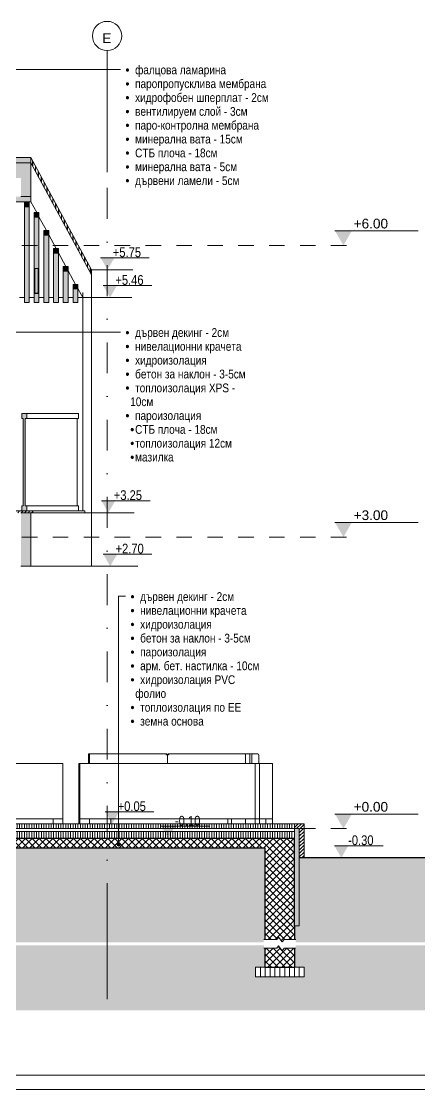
# Model space of a CAD drawing. Header units: centimetres. Extents: x 0 to 25250, y 0 to 2250.
# Drawn here: x 19373 to 19782, y 0 to 1099 of the extents above; entities that cross this region are included whole.
import ezdxf

# ---------------------------------------------------------------- set-up
doc = ezdxf.new("R2010")
doc.units = ezdxf.units.CM
doc.linetypes.add('23-View-2$0$Dash', pattern=[31.75, 15.875, -15.875])
doc.linetypes.add('23-View-2$0$Dash dot', pattern=[79.375, 31.75, -23.8125, 0, -23.8125])
for name, color, linetype, lineweight in [('A-ANNO-NOTE', 7, 'Continuous', 9), ('A-DETL', 7, 'Continuous', 9), ('A-DETL-GENF', 7, 'Continuous', 9), ('A-DETL-MBND', 7, 'Continuous', 9), ('A-FLOR-FNSH', 7, 'Continuous', 9), ('A-FLOR-HRAL', 7, 'Continuous', 9), ('A-FLOR-LEVL', 7, 'Continuous', 9), ('A-FLOR-MCUT', 7, 'Continuous', 9), ('A-FLOR-PATT', 7, 'Continuous', 9), ('A-GLAZ-CWMG', 7, 'Continuous', 9), ('A-ROOF', 7, 'Continuous', 9), ('A-ROOF-FNSH', 7, 'Continuous', 9), ('A-ROOF-PATT', 7, 'Continuous', 9), ('A-WALL', 7, 'Continuous', 9), ('A-WALL-PATT', 7, 'Continuous', 9), ('E-LITE-EQPM', 7, 'Continuous', 9), ('G-ANNO-DIMS', 7, 'Continuous', 9), ('G-ANNO-TEXT', 7, 'Continuous', 9), ('G-ANNO-TTLB', 7, 'Continuous', 9), ('I-FURN', 7, 'Continuous', 9), ('S-GRID', 7, 'Continuous', 9), ('S-GRID-IDEN', 7, 'Continuous', 9)]:
    doc.layers.add(name, color=color, linetype=linetype, lineweight=lineweight)
doc.styles.add('23-View-2$0$Arial', font='arial.ttf', dxfattribs={"height": 10})
doc.styles.add('23-View-2$0$Arial Narrow_1', font='ARIALN.TTF', dxfattribs={"height": 10})
doc.styles.add('23-View-2$0$Arial Narrow_2', font='ARIALN.TTF', dxfattribs={"height": 9})
pattern_1 = [(270, (19370.819, 273.505), (2.5, 2e-16), [])]
pattern_2 = [(45, (18835.914, 601.401), (-1.767767, 1.767767), [])]
pattern_3 = [(45, (18835.914, 601.401), (-3.535534, 3.535534), []), (135, (18835.914, 601.401), (-3.535534, -3.535534), [])]
pattern_4 = [(0, (18835.914, 601.401), (19.05, 19.05), [19.05, -19.05]), (0, (18835.914, 608.545), (19.05, 19.05), [19.05, -19.05]), (0, (18835.914, 615.689), (19.05, 19.05), [19.05, -19.05]), (90, (18838.296, 618.07), (-19.05, 19.05), [19.05, -19.05]), (90, (18845.439, 618.07), (-19.05, 19.05), [19.05, -19.05]), (90, (18852.583, 618.07), (-19.05, 19.05), [19.05, -19.05])]

# ---------------------------------------------------------------- blocks, each defined once
blk = doc.blocks.new('TEC_ОФИЦИАЛНА РАМКА - TEC_ОФИЦИАЛНА РАМКА-2548458-СГРАДА ТИП III - ВЕРТИКАЛНИ РАЗРЕЗИ Б-Б_ В-В')
at = {"layer": 'G-ANNO-TTLB'}
for p, q in [((41.321, -4.146), (-11.129, -4.146)), ((-13.379, -4.446), (41.621, -4.446))]:
    blk.add_line(p, q, dxfattribs=at)
blk = doc.blocks.new('Sofa-08 - 1400 x 800-1678489-В-В')
at = {"layer": 'I-FURN', "color": 253, "true_color": 0xaaaaaa}
for p, q in [((16.5, 77), (-62, 77)), ((-62, 75.5), (-62, 77)), ((98, 77), (19.5, 77)), ((98, 77), (98, 75.5)), ((-72, 67), (-72, 10)), ((-72, 67), (108, 67)), ((-62, 67), (-62, 75.5)), ((18, 75.5), (18, 67)), ((18, 67), (18, 75.5)), ((18, 75.5), (18, 67)), ((98, 75.5), (98, 67)), ((108, 10), (108, 67)), ((-72, 10), (-62, 10)), ((-72, 5), (-72, 10)), ((108, 10), (-72, 10)), ((-62, 5), (-72, 5)), ((-62, 10), (-62, 5)), ((98, 10), (108, 10)), ((98, 10), (98, 5)), ((108, 5), (98, 5)), ((108, 5), (108, 10))]:
    blk.add_line(p, q, dxfattribs=at)
for points, knots in [([(17.6, 76.6), (17.5, 76.6), (17.4, 76.7), (17.2, 76.8), (17, 76.9), (16.8, 77), (16.6, 77), (16.5, 77)], [0, 0, 0, 0, 0.25, 0.375, 0.5, 0.75, 1, 1, 1, 1]), ([(19.5, 77), (19.4, 77), (19.2, 77), (19, 76.9), (18.8, 76.8), (18.6, 76.7), (18.5, 76.6), (18.4, 76.6)], [0, 0, 0, 0, 0.25, 0.5, 0.625, 0.75, 1, 1, 1, 1]), ([(16.5, 75.5), (16.6, 75.6), (16.8, 75.8), (17, 76), (17.2, 76.2), (17.4, 76.4), (17.5, 76.5), (17.6, 76.6)], [0, 0, 0, 0, 0.25, 0.5, 0.625, 0.75, 1, 1, 1, 1]), ([(17.5, 76.6), (17.6, 76.5), (17.7, 76.4), (17.8, 76.3), (17.8, 76.3)], [0, 0, 0, 0, 0.25, 0.3102846, 0.3102846, 0.3102846, 0.3102846]), ([(17.8, 76.2), (17.9, 76.2), (17.9, 76.1), (17.9, 76), (17.9, 76)], [0.404349, 0.404349, 0.404349, 0.404349, 0.5, 0.6172742, 0.6172742, 0.6172742, 0.6172742]), ([(18.1, 76), (18.1, 76), (18.1, 76.1), (18.2, 76.2), (18.2, 76.2)], [0.3827258, 0.3827258, 0.3827258, 0.3827258, 0.5, 0.595651, 0.595651, 0.595651, 0.595651]), ([(18.2, 76.3), (18.2, 76.3), (18.3, 76.4), (18.4, 76.5), (18.5, 76.6)], [0.6897154, 0.6897154, 0.6897154, 0.6897154, 0.75, 1, 1, 1, 1]), ([(18.4, 76.6), (18.5, 76.5), (18.6, 76.4), (18.8, 76.2), (19, 76), (19.2, 75.8), (19.4, 75.6), (19.5, 75.5)], [0, 0, 0, 0, 0.25, 0.375, 0.5, 0.75, 1, 1, 1, 1])]:
    blk.add_open_spline(points, degree=3, knots=knots, dxfattribs=at)
for points in [[(17.6, 76.6), (17.7, 76.5), (17.8, 76.3), (18, 75.9), (18, 75.6), (18, 75.5)], [(18, 75.5), (18, 75.6), (18, 75.9), (18.2, 76.3), (18.4, 76.5), (18.4, 76.6)], [(18, 75.5), (18, 75.6), (18, 75.7), (18, 75.8)], [(18, 75.8), (18, 75.7), (18, 75.6), (18, 75.5)]]:
    blk.add_open_spline(points, degree=3, dxfattribs=at)
blk = doc.blocks.new('Tisch-12 Garten - 1200 x 700-1680447-В-В')
at = {"layer": 'I-FURN', "color": 253, "true_color": 0xaaaaaa}
for p, q in [((-40.1, 5), (-40.1, 10)), ((79.9, 10), (79.9, 5))]:
    blk.add_line(p, q, dxfattribs=at)
blk = doc.blocks.new('Sofa-10 - 900 x 700-1663874-В-В')
at = {"layer": 'I-FURN', "color": 253, "true_color": 0xaaaaaa}
for p, q in [((-62, 77), (-63.1, 77)), ((-63.1, 75.6), (-63.1, 77)), ((-72, 67), (-73.1, 67)), ((-73.1, 67), (-73.1, 10)), ((-63.1, 67), (-63.1, 75.6)), ((-73.1, 10), (-72, 10)), ((-73.1, 5), (-73.1, 10)), ((-73.1, 10), (-72, 10))]:
    blk.add_line(p, q, dxfattribs=at)
blk = doc.blocks.new('Sofa-10 - 900 x 700-V20-В-В')
at = {"layer": 'I-FURN', "color": 253, "true_color": 0xaaaaaa}
for p, q in [((102.6, 77), (98, 77)), ((102.6, 77), (102.6, 75.6)), ((102.6, 75.6), (102.6, 67)), ((112.6, 67), (108, 67)), ((112.6, 10), (112.6, 67)), ((108, 10), (112.6, 10)), ((108, 10), (112.6, 10)), ((112.6, 5), (112.6, 10))]:
    blk.add_line(p, q, dxfattribs=at)
blk = doc.blocks.new('Sofa-08 - 1400 x 800-V21-В-В')
at = {"layer": 'I-FURN', "color": 253, "true_color": 0xaaaaaa}
for p, q in [((-161, 77), (-168.1, 77)), ((-179.6, 10), (-179.6, 67)), ((-179.6, 67), (-89.6, 67)), ((-169.6, 75.5), (-169.6, 67)), ((-159.2, 67), (-159.5, 75.6)), ((-89.6, 67), (-89.6, 10)), ((-179.6, 10), (-169.6, 10)), ((-179.6, 5), (-179.6, 10)), ((-89.6, 10), (-179.6, 10)), ((-169.6, 5), (-169.6, 10)), ((-99.6, 10), (-89.6, 10)), ((-99.6, 5), (-99.6, 10)), ((-89.6, 5), (-89.6, 10))]:
    blk.add_line(p, q, dxfattribs=at)
for centre, start, end in [((-168.1, 75.5), 90, 180), ((-161, 75.5), 2.3215, 90)]:
    blk.add_arc(centre, 1.5, start, end, dxfattribs=at)
for points, knots in [([(-168.8, 76.8), (-168.7, 76.9), (-168.6, 76.9), (-168.6, 76.9), (-168.5, 76.9)], [0.375, 0.375, 0.375, 0.375, 0.5, 0.6011906, 0.6011906, 0.6011906, 0.6011906]), ([(-168.5, 76.9), (-168.6, 76.9), (-168.6, 76.9), (-168.7, 76.9), (-168.8, 76.8)], [0.3988094, 0.3988094, 0.3988094, 0.3988094, 0.5, 0.625, 0.625, 0.625, 0.625]), ([(-168.4, 77), (-168.4, 77), (-168.3, 77), (-168.2, 77), (-168.1, 77)], [0.6897634, 0.6897634, 0.6897634, 0.6897634, 0.75, 1, 1, 1, 1]), ([(-168.1, 77), (-168.2, 77), (-168.3, 77), (-168.4, 77), (-168.4, 77)], [0, 0, 0, 0, 0.25, 0.3102366, 0.3102366, 0.3102366, 0.3102366]), ([(-161, 77), (-160.9, 77), (-160.8, 77), (-160.7, 77), (-160.7, 77)], [0, 0, 0, 0, 0.25, 0.3097192, 0.3097192, 0.3097192, 0.3097192]), ([(-160.7, 77), (-160.7, 77), (-160.8, 77), (-160.9, 77), (-161, 77)], [0.6902808, 0.6902808, 0.6902808, 0.6902808, 0.75, 1, 1, 1, 1]), ([(-160.6, 76.9), (-160.6, 76.9), (-160.5, 76.9), (-160.4, 76.9), (-160.4, 76.8)], [0.3983348, 0.3983348, 0.3983348, 0.3983348, 0.5, 0.6255437, 0.6255437, 0.6255437, 0.6255437]), ([(-160.4, 76.8), (-160.4, 76.9), (-160.5, 76.9), (-160.6, 76.9), (-160.6, 76.9)], [0.3744563, 0.3744563, 0.3744563, 0.3744563, 0.5, 0.6016652, 0.6016652, 0.6016652, 0.6016652]), ([(-169.6, 75.5), (-169.6, 75.6), (-169.6, 75.7), (-169.6, 75.8), (-169.5, 75.8)], [0, 0, 0, 0, 0.25, 0.3102366, 0.3102366, 0.3102366, 0.3102366]), ([(-169.5, 75.8), (-169.6, 75.8), (-169.6, 75.7), (-169.6, 75.6), (-169.6, 75.5)], [0.6897634, 0.6897634, 0.6897634, 0.6897634, 0.75, 1, 1, 1, 1]), ([(-169.5, 75.9), (-169.5, 76), (-169.5, 76.1), (-169.4, 76.1), (-169.4, 76.2)], [0.3988094, 0.3988094, 0.3988094, 0.3988094, 0.5, 0.625, 0.625, 0.625, 0.625]), ([(-169.4, 76.2), (-169.4, 76.1), (-169.5, 76.1), (-169.5, 76), (-169.5, 75.9)], [0.375, 0.375, 0.375, 0.375, 0.5, 0.6011906, 0.6011906, 0.6011906, 0.6011906]), ([(-159.7, 76.2), (-159.7, 76.2), (-159.7, 76.1), (-159.6, 76), (-159.6, 76)], [0.3744563, 0.3744563, 0.3744563, 0.3744563, 0.5, 0.6016652, 0.6016652, 0.6016652, 0.6016652]), ([(-159.6, 76), (-159.6, 76), (-159.7, 76.1), (-159.7, 76.2), (-159.7, 76.2)], [0.3983348, 0.3983348, 0.3983348, 0.3983348, 0.5, 0.6255437, 0.6255437, 0.6255437, 0.6255437]), ([(-159.6, 75.9), (-159.6, 75.9), (-159.5, 75.8), (-159.5, 75.7), (-159.5, 75.6)], [0.6902808, 0.6902808, 0.6902808, 0.6902808, 0.75, 1, 1, 1, 1]), ([(-159.5, 75.6), (-159.5, 75.7), (-159.5, 75.8), (-159.6, 75.9), (-159.6, 75.9)], [0, 0, 0, 0, 0.25, 0.3097192, 0.3097192, 0.3097192, 0.3097192])]:
    blk.add_open_spline(points, degree=3, knots=knots, dxfattribs=at)
for points in [[(-169.3, 76.3), (-169.3, 76.4), (-169.2, 76.5), (-169.1, 76.6)], [(-169.1, 76.6), (-169.2, 76.5), (-169.3, 76.4), (-169.3, 76.3)], [(-169.1, 76.6), (-169.1, 76.6), (-169, 76.7), (-168.9, 76.8)], [(-168.9, 76.8), (-169, 76.7), (-169.1, 76.6), (-169.1, 76.6)], [(-160.2, 76.8), (-160.1, 76.7), (-160.1, 76.7), (-160, 76.6)], [(-160, 76.6), (-160.1, 76.7), (-160.1, 76.7), (-160.2, 76.8)], [(-160, 76.6), (-159.9, 76.5), (-159.8, 76.4), (-159.8, 76.4)], [(-159.8, 76.4), (-159.8, 76.4), (-159.9, 76.5), (-160, 76.6)]]:
    blk.add_open_spline(points, degree=3, dxfattribs=at)
blk = doc.blocks.new('Sofa-10 - 900 x 700-V22-В-В')
at = {"layer": 'I-FURN', "color": 253, "true_color": 0xaaaaaa}
for p, q in [((105.8, 77), (102.6, 77)), ((110.8, 77), (105.8, 77)), ((104.8, 75.6), (104.5, 67)), ((111.9, 67), (111.9, 75.5)), ((112.6, 67), (126, 67)), ((126, 67), (126, 10)), ((83.6, 5), (83.6, 10)), ((126, 10), (112.6, 10)), ((119, 10), (126, 10)), ((119, 5), (119, 10)), ((126, 5), (126, 10))]:
    blk.add_line(p, q, dxfattribs=at)
for centre, start_param, end_param in [((105.8, 75.5), 0, 1.530278), ((110.8, 75.5), 4.712389, 6.283185)]:
    blk.add_ellipse(centre, major_axis=(0, 1.5), ratio=0.707107, start_param=start_param, end_param=end_param, dxfattribs=at)
blk = doc.blocks.new('Rectangular Mullion - TEC_LAMEL-1912997-В-В')
at = {"layer": 'A-GLAZ-CWMG', "true_color": 0xefece8}
for points in [[(-74.1, 555.2), (-74.1, 559.9), (-79.1, 559.9), (-79.1, 555.2), (-76.1, 555.2)], [(-79.1, 541.4), (-74.1, 541.4), (-74.1, 555.2), (-79.1, 555.2), (-79.1, 547.7)]]:
    blk.add_hatch(color=7, dxfattribs=at).paths.add_polyline_path(points)
at = {"layer": 'A-GLAZ-CWMG', "color": 253, "true_color": 0xaaaaaa}
for p, q in [((-74.1, 559.9), (-79.1, 559.9)), ((-79.1, 559.9), (-79.1, 555.2)), ((-79.1, 555.2), (-74.1, 555.2)), ((-79.1, 555.2), (-79.1, 541.4)), ((-74.1, 555.2), (-74.1, 559.9)), ((-74.1, 541.4), (-74.1, 555.2)), ((-74.1, 541.4), (-79.1, 541.4))]:
    blk.add_line(p, q, dxfattribs=at)
blk = doc.blocks.new('Rectangular Mullion - TEC_LAMEL-1912998-В-В')
at = {"layer": 'A-GLAZ-CWMG', "true_color": 0xefece8}
for points in [[(-86.7, 573.6), (-84.1, 573.6), (-84.1, 578.4), (-89.1, 578.4), (-89.1, 573.6)], [(-84.1, 541.4), (-84.1, 573.6), (-89.1, 573.6), (-89.1, 541.4)]]:
    blk.add_hatch(color=7, dxfattribs=at).paths.add_polyline_path(points)
at = {"layer": 'A-GLAZ-CWMG', "color": 253, "true_color": 0xaaaaaa}
for p, q in [((-84.1, 578.4), (-89.1, 578.4)), ((-89.1, 578.4), (-89.1, 573.6)), ((-89.1, 573.6), (-84.1, 573.6)), ((-89.1, 573.6), (-89.1, 541.4)), ((-84.1, 573.6), (-84.1, 578.4)), ((-84.1, 541.4), (-84.1, 573.6)), ((-84.1, 541.4), (-89.1, 541.4))]:
    blk.add_line(p, q, dxfattribs=at)
blk = doc.blocks.new('Rectangular Mullion - TEC_LAMEL-1912999-В-В')
at = {"layer": 'A-GLAZ-CWMG', "true_color": 0xefece8}
for points in [[(-96.7, 592.1), (-94.1, 592.1), (-94.1, 596.8), (-99.1, 596.8), (-99.1, 592.1)], [(-99.1, 541.4), (-94.1, 541.4), (-94.1, 592.1), (-99.1, 592.1), (-99.1, 547.7)]]:
    blk.add_hatch(color=7, dxfattribs=at).paths.add_polyline_path(points)
at = {"layer": 'A-GLAZ-CWMG', "color": 253, "true_color": 0xaaaaaa}
for p, q in [((-94.1, 596.8), (-99.1, 596.8)), ((-99.1, 596.8), (-99.1, 592.1)), ((-94.1, 592.1), (-94.1, 596.8)), ((-99.1, 592.1), (-94.1, 592.1)), ((-99.1, 592.1), (-99.1, 541.4)), ((-94.1, 541.4), (-94.1, 592.1)), ((-94.1, 541.4), (-99.1, 541.4))]:
    blk.add_line(p, q, dxfattribs=at)
blk = doc.blocks.new('Rectangular Mullion - TEC_LAMEL-1913000-В-В')
at = {"layer": 'A-GLAZ-CWMG', "true_color": 0xefece8}
for points in [[(-106.7, 610.5), (-104.1, 610.5), (-104.1, 615.2), (-109.1, 615.2), (-109.1, 610.5)], [(-104.1, 541.4), (-104.1, 610.5), (-109.1, 610.5), (-109.1, 541.4)]]:
    blk.add_hatch(color=7, dxfattribs=at).paths.add_polyline_path(points)
at = {"layer": 'A-GLAZ-CWMG', "color": 253, "true_color": 0xaaaaaa}
for p, q in [((-104.1, 615.2), (-109.1, 615.2)), ((-109.1, 615.2), (-109.1, 610.5)), ((-109.1, 610.5), (-104.1, 610.5)), ((-109.1, 610.5), (-109.1, 541.4)), ((-104.1, 610.5), (-104.1, 615.2)), ((-104.1, 541.4), (-104.1, 610.5)), ((-104.1, 541.4), (-109.1, 541.4))]:
    blk.add_line(p, q, dxfattribs=at)
blk = doc.blocks.new('Rectangular Mullion - TEC_LAMEL-1913001-В-В')
at = {"layer": 'A-GLAZ-CWMG', "true_color": 0xefece8}
for points in [[(-116.7, 628.9), (-114.1, 628.9), (-114.1, 633.7), (-119.1, 633.7), (-119.1, 628.9)], [(-114.1, 541.4), (-114.1, 628.9), (-119.1, 628.9), (-119.1, 541.4)]]:
    blk.add_hatch(color=7, dxfattribs=at).paths.add_polyline_path(points)
at = {"layer": 'A-GLAZ-CWMG', "color": 253, "true_color": 0xaaaaaa}
for p, q in [((-114.1, 633.7), (-119.1, 633.7)), ((-119.1, 633.7), (-119.1, 628.9)), ((-119.1, 628.9), (-114.1, 628.9)), ((-119.1, 628.9), (-119.1, 541.4)), ((-114.1, 628.9), (-114.1, 633.7)), ((-114.1, 541.4), (-114.1, 628.9)), ((-114.1, 541.4), (-119.1, 541.4))]:
    blk.add_line(p, q, dxfattribs=at)
blk = doc.blocks.new('Rectangular Mullion - TEC_LAMEL-1913002-В-В')
at = {"layer": 'A-GLAZ-CWMG', "true_color": 0xe9e5e0}
blk.add_hatch(color=254, dxfattribs=at).paths.add_polyline_path([(-124.1, 639.7), (-124.1, 645), (-129.1, 645), (-129.1, 639.7), (-127.4, 639.7)])
at = {"layer": 'A-GLAZ-CWMG', "true_color": 0xefece8}
blk.add_hatch(color=7, dxfattribs=at).paths.add_polyline_path([(-127.4, 541.4), (-124.1, 541.4), (-124.1, 639.7), (-129.1, 639.7), (-129.1, 541.4)])
at = {"layer": 'A-GLAZ-CWMG', "color": 253, "lineweight": 15, "true_color": 0xaaaaaa}
for p, q in [((-124.1, 645), (-129.1, 645)), ((-129.1, 645), (-129.1, 639.7)), ((-129.1, 639.7), (-124.1, 639.7)), ((-124.1, 639.7), (-124.1, 645))]:
    blk.add_line(p, q, dxfattribs=at)
at = {"layer": 'A-GLAZ-CWMG', "color": 253, "true_color": 0xaaaaaa}
for p, q in [((-129.1, 639.7), (-129.1, 541.4)), ((-124.1, 541.4), (-124.1, 639.7)), ((-124.1, 541.4), (-129.1, 541.4))]:
    blk.add_line(p, q, dxfattribs=at)
blk = doc.blocks.new('Railing - Railing-2498288-В-В')
at = {"layer": 'A-FLOR-HRAL', "true_color": 0xc0c0c0}
blk.add_hatch(color=9, dxfattribs=at).paths.add_polyline_path([(-131.7, 327), (-126.6, 327), (-126.6, 332), (-128.2, 332), (-128.2, 422), (-126.6, 422), (-126.6, 427), (-131.7, 427), (-131.7, 422), (-130.2, 422), (-130.2, 332), (-131.7, 332)])
at = {"layer": 'A-FLOR-HRAL'}
for p, q in [((-131.7, 427), (-131.7, 422)), ((-126.6, 427), (-131.7, 427)), ((-131.7, 422), (-130.2, 422)), ((-130.2, 422), (-130.2, 332)), ((-128.2, 332), (-128.2, 422)), ((-128.2, 422), (-126.6, 422)), ((-126.6, 422), (-126.6, 427)), ((-126.6, 427), (-73.3, 427)), ((-126.6, 422), (-73.3, 422)), ((-74.8, 422), (-74.8, 332)), ((-73.3, 427), (-73.3, 422)), ((-130.2, 332), (-131.7, 332)), ((-131.7, 332), (-131.7, 327)), ((-126.6, 332), (-128.2, 332)), ((-126.6, 327), (-126.6, 332)), ((-126.6, 332), (-73.3, 332)), ((-73.3, 332), (-73.3, 327)), ((-131.7, 327), (-126.6, 327))]:
    blk.add_line(p, q, dxfattribs=at)
blk = doc.blocks.new('TEC-BREAKLINE - M_Break Line-2506264-В-В')
at = {"layer": 'A-DETL-GENF'}
for p, q in [((130.2, -114), (116.9, -114)), ((132.1, -111.5), (130.2, -114)), ((135.9, -116.5), (132.1, -111.5)), ((137.8, -114), (135.9, -116.5)), ((149.8, -114), (137.8, -114))]:
    blk.add_line(p, q, dxfattribs=at)
blk = doc.blocks.new('TEC-BREAKLINE - M_Break Line-2506305-В-В')
at = {"layer": 'A-DETL-GENF'}
for p, q in [((130.2, -123.1), (132.1, -120.6)), ((132.1, -120.6), (135.9, -125.6)), ((117, -123.1), (130.2, -123.1)), ((135.9, -125.6), (137.8, -123.1)), ((137.8, -123.1), (149.7, -123.1))]:
    blk.add_line(p, q, dxfattribs=at)
blk = doc.blocks.new('Level - w_ name-271244-В-В')
at = {"layer": 'A-FLOR-LEVL'}
blk.add_hatch(color=256, dxfattribs=at).paths.add_polyline_path([(190.1, 15), (207.4, 15), (198.8, 0)])
blk.add_line((190.1, 15), (275.7, 15), dxfattribs=at)
blk = doc.blocks.new('Grid - TEC_GRID_CIRCLE-145857-В-В')
at = {"layer": 'S-GRID-IDEN'}
blk.add_circle((-234.1, 815.5), 15, dxfattribs=at)
blk = doc.blocks.new('Spot Elevations - ELEVATION_PROJECT-150941-В-В')
at = {"layer": 'A-ANNO-NOTE'}
blk.add_hatch(color=256, dxfattribs=at).paths.add_polyline_path([(-1114.2, 748.2), (-1099.9, 748.2), (-1107.1, 735.8)])
blk.add_line((-1114.2, 748.2), (-1064.2, 748.2), dxfattribs=at)
blk = doc.blocks.new('LIGHT PROFILE1 - SM530C L1130 1 xLED15S_830 OC 4-1750149-В-В')
at = {"layer": 'E-LITE-EQPM', "lineweight": 5}
for p, q in [((-144.7, 624.4), (-148.5, 624.4)), ((-148.5, 624.4), (-148.5, 598.9)), ((-148.2, 599), (-148.2, 624.3)), ((-148.2, 624.3), (-145, 624.3)), ((-145, 624.3), (-145, 599)), ((-144.7, 598.9), (-144.7, 624.4)), ((-148.5, 598.9), (-144.7, 598.9)), ((-145, 599), (-148.2, 599))]:
    blk.add_line(p, q, dxfattribs=at)

msp = doc.modelspace()

# ---------------------------------------------------------------- block references
at = {"layer": 'G-ANNO-TTLB', "xscale": 50, "yscale": 50, "zscale": 50}
msp.add_blockref('TEC_ОФИЦИАЛНА РАМКА - TEC_ОФИЦИАЛНА РАМКА-2548458-СГРАДА ТИП III - ВЕРТИКАЛНИ РАЗРЕЗИ Б-Б_ В-В', (18619, 222.3), dxfattribs=at)

# ---------------------------------------------------------------- next in the draw order: hatches: boundary and pattern name
at = {"layer": 'A-DETL-GENF'}
h = msp.add_hatch(dxfattribs=at)
h.set_pattern_fill('FP2_39', color=256, style=0, pattern_type=2)
h.set_pattern_definition(pattern_4)
h.paths.add_polyline_path([(18144.4, 151.6), (18296.8, 151.6), (18296.8, 154.5), (18298.3, 154.5), (18298.3, 168.5), (18283.3, 168.5), (18283.3, 258.4), (18144.4, 258.4), (18144.4, 208.3)])
h.paths.add_polyline_path([(19788.5, 151.6), (19788.5, 238.5), (19658.3, 238.5), (19658.3, 168.5), (19653.3, 168.5), (19653.3, 154.5), (19654.7, 154.5), (19654.7, 151.6), (19659.4, 151.6)])
h.paths.add_polyline_path([(19227, 151.6), (19231.8, 151.6), (19231.8, 154.5), (19233.3, 154.5), (19233.3, 258.5), (18348.3, 258.5), (18348.3, 154.5), (18349.7, 154.5), (18349.7, 151.6), (19172, 151.6)])
h.paths.add_polyline_path([(19284.7, 151.6), (19621.8, 151.6), (19621.8, 154.5), (19623.3, 154.5), (19623.3, 248.5), (19283.3, 248.5), (19283.3, 154.5), (19284.7, 154.5)])
h = msp.add_hatch(dxfattribs=at)
h.set_pattern_fill('FP2_39', color=256, style=0, pattern_type=2)
h.set_pattern_definition(pattern_4)
h.paths.add_polyline_path([(18144.4, 81.7), (19788.5, 81.7), (19788.5, 148.3), (19654.7, 148.3), (19654.7, 145.4), (19653.3, 145.4), (19653.3, 125.9), (19663.3, 125.9), (19663.3, 115.9), (19613.3, 115.9), (19613.3, 125.9), (19623.3, 125.9), (19623.3, 145.4), (19621.9, 145.4), (19621.9, 148.3), (19284.7, 148.3), (19284.7, 145.4), (19283.3, 145.4), (19283.3, 125.9), (19293.3, 125.9), (19293.3, 115.9), (19223.3, 115.9), (19223.3, 125.9), (19233.3, 125.9), (19233.3, 145.4), (19232, 145.4), (19232, 148.3), (18349.7, 148.3), (18349.7, 145.4), (18348.3, 145.4), (18348.3, 125.9), (18358.3, 125.9), (18358.3, 115.9), (18288.3, 115.9), (18288.3, 125.9), (18298.3, 125.9), (18298.3, 145.4), (18297, 145.4), (18297, 148.3), (18144.4, 148.3), (18144.4, 86.6)])
at = {"layer": 'A-FLOR-PATT', "true_color": 0xc0c0c0}
h = msp.add_hatch(dxfattribs=at)
h.set_pattern_fill('FP2_20', color=9, angle=-90, style=0, pattern_type=2)
h.set_pattern_definition(pattern_1)
h.paths.add_polyline_path([(19377.5, 258.5), (19653.3, 258.5), (19653.3, 265.5), (19288.3, 265.5), (19288.3, 258.5), (19303.3, 258.5)])
at = {"layer": 'A-FLOR-PATT', "true_color": 0x787878}
h = msp.add_hatch(dxfattribs=at)
h.set_pattern_fill('FP2_20', color=8, angle=-90, style=0, pattern_type=2)
h.set_pattern_definition(pattern_1)
h.paths.add_polyline_path([(19653.3, 268.5), (19653.3, 273.5), (19303.3, 273.5), (19303.3, 268.5), (19634.3, 268.5)])
h = msp.add_hatch(dxfattribs=at)
h.set_pattern_fill('FP2_36', color=8, style=0, pattern_type=2)
h.set_pattern_definition(pattern_2)
h.paths.add_polyline_path([(19653.3, 268.5), (19663.3, 268.5), (19663.3, 273.5), (19653.3, 273.5)])
at = {"layer": 'A-FLOR-PATT'}
h = msp.add_hatch(dxfattribs=at)
h.set_pattern_fill('FP2_34', color=256, style=0, pattern_type=2)
h.set_pattern_definition(pattern_3)
h.paths.add_polyline_path([(19283.3, 248.5), (19638.9, 248.5), (19638.9, 258.5), (19283.3, 258.5)])
at = {"layer": 'A-FLOR-PATT', "true_color": 0x787878}
h = msp.add_hatch(dxfattribs=at)
h.set_pattern_fill('FP2_40', color=8, angle=-90, style=0, pattern_type=2)
h.set_pattern_definition([(270, (18958.319, 88.505), (5, -2e-14), [])])
h.paths.add_polyline_path([(19223.3, 115.9), (19293.3, 115.9), (19293.3, 125.9), (19223.3, 125.9)])
h.paths.add_polyline_path([(19638.2, 115.9), (19663.3, 115.9), (19663.3, 125.9), (19613.3, 125.9), (19613.3, 115.9), (19623.3, 115.9)])
h.paths.add_polyline_path([(18358.3, 115.9), (18358.3, 125.9), (18288.3, 125.9), (18288.3, 115.9), (18349.9, 115.9)])
at = {"layer": 'A-ROOF-PATT', "true_color": 0xc0c0c0}
msp.add_hatch(color=9, dxfattribs=at).paths.add_polyline_path([(19382.3, 953.6), (19382.3, 958.8), (18861.3, 958.8), (18861.3, 953.6), (19377.5, 953.6)])
at = {"layer": 'A-ROOF-PATT', "true_color": 0x8b8b8b}
h = msp.add_hatch(dxfattribs=at)
h.set_pattern_fill('FP2_35', color=252, style=0, pattern_type=2)
h.set_pattern_definition([(0, (19609.542, 868.505), (2.965, 30.709), [0.1505, -2.814]), (90, (19606.578, 868.505), (-2.965, 30.709), [30.709, 0]), (90, (19606.806, 868.505), (-2.965, 30.709), [30.709, 0])])
h.paths.add_polyline_path([(19444.9, 838.1), (19444.9, 843.4), (19382.3, 958.8), (19382.3, 953.6), (19441.1, 845.1)])
at = {"layer": 'A-ROOF-PATT', "true_color": 0xffff80}
for points in [[(19377.5, 937.7), (19382.3, 937.7), (19382.3, 953.6), (18861.3, 953.6), (18861.3, 938), (18876.3, 938), (18876.3, 937.7), (19372.2, 937.7)], [(19382.3, 918.8), (19382.3, 937.7), (19372.2, 937.7), (19372.2, 918.8), (19377.5, 918.8)], [(19326.1, 913.5), (19382.3, 913.5), (19382.3, 918.8), (19298.3, 918.8), (19298.3, 913.5)]]:
    msp.add_hatch(color=51, dxfattribs=at).paths.add_polyline_path(points)
at = {"layer": 'A-WALL-PATT', "true_color": 0x787878}
h = msp.add_hatch(dxfattribs=at)
h.set_pattern_fill('FP2_36', color=8, style=0, pattern_type=2)
h.set_pattern_definition(pattern_2)
h.paths.add_polyline_path([(19377.5, 593.5), (19384.4, 593.5), (19384.4, 595.5), (19347.8, 595.5), (19347.8, 593.5), (19372.3, 593.5)])
at = {"layer": 'A-WALL-PATT', "lineweight": 5, "true_color": 0xffff80}
msp.add_hatch(color=51, dxfattribs=at).paths.add_polyline_path([(19372.2, 538.5), (19382.3, 538.5), (19382.3, 593.5), (19372.3, 593.5), (19372.3, 588.5), (19372.2, 588.5), (19372.2, 550.5)])
at = {"layer": 'A-WALL-PATT', "true_color": 0xffff80}
msp.add_hatch(color=51, dxfattribs=at).paths.add_polyline_path([(19653.3, 168.5), (19658.3, 168.5), (19658.3, 268.5), (19653.3, 268.5), (19653.3, 238.5)])
at = {"layer": 'A-WALL-PATT', "true_color": 0x787878}
h = msp.add_hatch(dxfattribs=at)
h.set_pattern_fill('FP2_36', color=8, style=0, pattern_type=2)
h.set_pattern_definition(pattern_2)
h.paths.add_polyline_path([(19663.3, 238.5), (19663.3, 268.5), (19658.3, 268.5), (19658.3, 238.5)])
at = {"layer": 'A-WALL-PATT'}
h = msp.add_hatch(dxfattribs=at)
h.set_pattern_fill('FP2_34', color=256, style=0, pattern_type=2)
h.set_pattern_definition(pattern_3)
h.paths.add_polyline_path([(19640.8, 152), (19642.7, 154.5), (19653.3, 154.5), (19653.3, 258.5), (19638.9, 258.5), (19638.9, 248.5), (19623.3, 248.5), (19623.3, 154.5), (19635.1, 154.5), (19637, 157.1), (19638.9, 154.5)])
h = msp.add_hatch(dxfattribs=at)
h.set_pattern_fill('FP2_34', color=256, style=0, pattern_type=2)
h.set_pattern_definition(pattern_3)
h.paths.add_polyline_path([(19653.3, 125.9), (19653.3, 145.4), (19642.7, 145.4), (19640.8, 142.9), (19637, 148), (19635.1, 145.4), (19623.3, 145.4), (19623.3, 125.9), (19637, 125.9)])
at = {"layer": 'G-ANNO-TEXT'}
h = msp.add_hatch(color=256, dxfattribs=at)
edge = h.paths.add_edge_path()
edge.add_arc((19472.7, 252.4), 1.87, 0, 360)

# ---------------------------------------------------------------- next in the draw order: linework, layer by layer
at = {"layer": 'A-DETL', "color": 7, "lineweight": 30}
for p, q in [((19653.3, 258.5), (19638.9, 258.5)), ((19653.3, 168.5), (19653.3, 258.5)), ((19623.3, 248.5), (19283.3, 248.5)), ((19623.3, 154.5), (19623.3, 248.5)), ((19788.4, 238.5), (19658.3, 238.5)), ((19653.3, 168.5), (19653.3, 154.5)), ((19623.3, 125.9), (19623.3, 145.4)), ((19653.3, 145.4), (19653.3, 125.9)), ((19623.3, 125.9), (19653.3, 125.9))]:
    msp.add_line(p, q, dxfattribs=at)
at = {"layer": 'A-DETL-MBND'}
for p, q in [((19372.3, 593.5), (19384.4, 593.5)), ((19658.3, 238.5), (19658.3, 168.5)), ((19658.3, 168.5), (19653.3, 168.5)), ((19613.3, 115.9), (19613.3, 125.9)), ((19613.3, 125.9), (19623.3, 125.9)), ((19653.3, 125.9), (19663.3, 125.9)), ((19663.3, 125.9), (19663.3, 115.9)), ((19663.3, 115.9), (19613.3, 115.9))]:
    msp.add_line(p, q, dxfattribs=at)
at = {"layer": 'A-FLOR-FNSH'}
for p, q in [((19432.9, 273.5), (19303.3, 273.5)), ((19602.9, 273.5), (19442.9, 273.5)), ((19663.3, 273.5), (19612.9, 273.5)), ((19653.3, 258.5), (19653.3, 273.5)), ((19663.3, 268.5), (19663.3, 273.5))]:
    msp.add_line(p, q, dxfattribs=at)
at = {"layer": 'A-FLOR-FNSH', "lineweight": 30}
msp.add_line((19638.9, 258.5), (19283.3, 258.5), dxfattribs=at)
at = {"layer": 'A-FLOR-LEVL', "linetype": '23-View-2$0$Dash'}
for p, q in [((18135.1, 868.5), (19712.3, 868.5)), ((18135.1, 568.5), (19712.3, 568.5)), ((18135.1, 268.5), (19712.3, 268.5))]:
    msp.add_line(p, q, dxfattribs=at)
at = {"layer": 'A-FLOR-MCUT'}
for p, q in [((19653.3, 268.5), (19303.3, 268.5)), ((19653.3, 265.5), (19303.3, 265.5))]:
    msp.add_line(p, q, dxfattribs=at)
at = {"layer": 'A-ROOF'}
for p, q in [((19382.3, 958.8), (19444.9, 843.4)), ((19382.3, 953.6), (18861.3, 953.6)), ((19382.3, 953.6), (19444.9, 838.1)), ((19382.3, 913.5), (19382.3, 953.6)), ((19298.3, 913.5), (19382.3, 913.5)), ((19372.2, 918.8), (19382.3, 918.8)), ((19382.3, 913.5), (19388.5, 902.2)), ((19390.8, 897.8), (19398.5, 883.7)), ((19400.8, 879.4), (19408.5, 865.3)), ((19410.8, 861), (19418.5, 846.9)), ((19420.8, 842.5), (19428.5, 828.4)), ((19444.9, 843.4), (19444.9, 822.3)), ((19370.8, 814.9), (19375.8, 814.9)), ((19380.8, 814.9), (19385.8, 814.9)), ((19390.8, 814.9), (19395.8, 814.9)), ((19400.8, 814.9), (19405.8, 814.9)), ((19410.8, 814.9), (19415.8, 814.9)), ((19420.8, 814.9), (19425.8, 814.9)), ((19430.8, 824.1), (19435.8, 814.9)), ((19430.8, 814.9), (19435.8, 814.9)), ((19435.8, 814.9), (19435.8, 820.1))]:
    msp.add_line(p, q, dxfattribs=at)
at = {"layer": 'A-ROOF-FNSH'}
for p, q in [((19382.3, 958.8), (18861.3, 958.8)), ((19382.3, 953.6), (19382.3, 958.8))]:
    msp.add_line(p, q, dxfattribs=at)
at = {"layer": 'A-WALL'}
for p, q in [((19435.8, 595.5), (19435.8, 814.9)), ((19444.9, 822.3), (19444.9, 538.5)), ((19347.8, 595.5), (19437.9, 595.5)), ((19382.3, 538.5), (19382.3, 593.5)), ((19384.4, 593.5), (19384.4, 595.5)), ((19437.9, 593.5), (19384.4, 593.5)), ((19437.9, 595.5), (19437.9, 593.5)), ((19372.2, 538.5), (19444.9, 538.5)), ((19658.3, 268.5), (19653.3, 268.5)), ((19658.3, 238.5), (19658.3, 268.5)), ((19663.3, 238.5), (19663.3, 268.5))]:
    msp.add_line(p, q, dxfattribs=at)
at = {"layer": 'G-ANNO-DIMS'}
for p, q in [((19444.9, 843.4), (19487.2, 843.4)), ((19487.2, 843.4), (19461.2, 843.4)), ((19435.8, 814.9), (19486.3, 814.9)), ((19486.3, 814.9), (19463.8, 814.9)), ((19395.6, 593.5), (19488.8, 593.5)), ((19488.8, 593.5), (19462.1, 593.5)), ((19395.6, 538.5), (19492.3, 538.5)), ((19492.3, 538.5), (19464, 538.5))]:
    msp.add_line(p, q, dxfattribs=at)
at = {"layer": 'G-ANNO-TEXT'}
for p, q in [((19350.5, 1049.4), (19474.6, 1049.4)), ((19305.8, 779.2), (19474.6, 779.2)), ((19472.7, 507.6), (19479.8, 507.6)), ((19472.7, 252.4), (19472.7, 507.6))]:
    msp.add_line(p, q, dxfattribs=at)
msp.add_circle((19472.7, 252.4), 1.87, dxfattribs=at)
at = {"layer": 'S-GRID', "color": 1, "lineweight": 18, "true_color": 0xff0000}
for p, q in [((19460.8, 944), (19460.8, 1069)), ((19460.8, 93), (19460.8, 180.6))]:
    msp.add_line(p, q, dxfattribs=at)
at = {"layer": 'S-GRID', "color": 1, "linetype": '23-View-2$0$Dash dot', "lineweight": 18, "true_color": 0xff0000}
msp.add_line((19460.8, 180.6), (19460.8, 944), dxfattribs=at)

# ---------------------------------------------------------------- next in the draw order: block references
at = {"layer": 'A-DETL-GENF'}
for name in ['TEC-BREAKLINE - M_Break Line-2506264-В-В', 'TEC-BREAKLINE - M_Break Line-2506305-В-В']:
    msp.add_blockref(name, (19504.9, 268.5), dxfattribs=at)
at = {"layer": 'A-FLOR-HRAL'}
msp.add_blockref('Railing - Railing-2498288-В-В', (19504.9, 268.5), dxfattribs=at)
at = {"layer": 'A-FLOR-LEVL'}
for p in [(19504.9, 868.5), (19504.9, 568.5), (19504.9, 268.5)]:
    msp.add_blockref('Level - w_ name-271244-В-В', p, dxfattribs=at)
at = {"layer": 'A-GLAZ-CWMG', "color": 253, "true_color": 0xaaaaaa}
for name in ['Rectangular Mullion - TEC_LAMEL-1913002-В-В', 'Rectangular Mullion - TEC_LAMEL-1913001-В-В', 'Rectangular Mullion - TEC_LAMEL-1913000-В-В', 'Rectangular Mullion - TEC_LAMEL-1912999-В-В', 'Rectangular Mullion - TEC_LAMEL-1912998-В-В', 'Rectangular Mullion - TEC_LAMEL-1912997-В-В']:
    msp.add_blockref(name, (19504.9, 268.5), dxfattribs=at)
at = {"layer": 'E-LITE-EQPM', "lineweight": 5}
msp.add_blockref('LIGHT PROFILE1 - SM530C L1130 1 xLED15S_830 OC 4-1750149-В-В', (19534.9, 220.3), dxfattribs=at)
at = {"layer": 'G-ANNO-DIMS'}
for p in [(20568.3, 107.6), (20570.9, 79.1), (20569.2, -142.3), (20571.1, -197.3), (20573.2, -462.3), (20630.7, -477.3), (20808.6, -497.3)]:
    msp.add_blockref('Spot Elevations - ELEVATION_PROJECT-150941-В-В', p, dxfattribs=at)
at = {"layer": 'I-FURN', "color": 253, "true_color": 0xaaaaaa}
for name in ['Sofa-08 - 1400 x 800-V21-В-В', 'Sofa-10 - 900 x 700-1663874-В-В', 'Sofa-08 - 1400 x 800-1678489-В-В', 'Sofa-10 - 900 x 700-V22-В-В', 'Sofa-10 - 900 x 700-V20-В-В', 'Tisch-12 Garten - 1200 x 700-1680447-В-В']:
    msp.add_blockref(name, (19504.9, 268.5), dxfattribs=at)
at = {"layer": 'S-GRID-IDEN'}
msp.add_blockref('Grid - TEC_GRID_CIRCLE-145857-В-В', (19694.9, 268.5), dxfattribs=at)

# ---------------------------------------------------------------- next in the draw order: texts
at = {"layer": 'A-FLOR-LEVL', "char_height": 10, "width": 36.4, "attachment_point": 4, "line_spacing_factor": 0.936439, "style": '23-View-2$0$Arial'}
for s, insert in [('\\pt5,10,15,20,25,30,35,40,45,50,55,60,65,70,75,80,85,90,95,100,105,110,115,120,125,130,135,140,145,150,155,160;+6.00', (19714.2, 890.9)), ('\\pt5,10,15,20,25,30,35,40,45,50,55,60,65,70,75,80,85,90,95,100,105,110,115,120,125,130,135,140,145,150,155,160;+3.00', (19714.2, 590.9)), ('\\pt5,10,15,20,25,30,35,40,45,50,55,60,65,70,75,80,85,90,95,100,105,110,115,120,125,130,135,140,145,150,155,160;+0.00', (19714.2, 290.9))]:
    msp.add_mtext(s, dxfattribs=dict(at, insert=insert))
at = {"layer": 'G-ANNO-DIMS', "char_height": 10, "attachment_point": 1, "line_spacing_factor": 0.974696, "style": '23-View-2$0$Arial Narrow_1'}
for s, insert, width in [('+5.75', (19466.7, 866.5), 34.754), ('+5.46', (19469.3, 838), 34.754), ('+3.25', (19467.7, 616.6), 34.754), ('+2.70', (19469.5, 561.6), 34.754), ('+0.05', (19471.7, 296.6), 34.754), ('-0.10', (19530.6, 281.6), 31.192), ('-0.30', (19708.5, 261.6), 31.192)]:
    msp.add_mtext(s, dxfattribs=dict(at, insert=insert, width=width))
at = {"layer": 'G-ANNO-TEXT', "char_height": 9, "attachment_point": 1, "line_spacing_factor": 0.949189, "style": '23-View-2$0$Arial Narrow_2'}
for s, insert, width in [('\\pi-5.00004,l5.00004,t9.99999,15.00003,19.99998,25.00002,29.99997,35.00001,39.99996,45,50.00004,54.99999,60.00003,64.99998,70.00002,74.99997,80.00001,84.99996,90,95.00004,99.99999,105.00003,109.99998,115.00002,119.99997,125.00001,129.99996,135,140.00004,144.99999,150.00003,154.99998,160.00002;{\\fSymbol|b0|i0|c2|p18;·^I\\fArial Narrow|b0|i0|c204|p34;фалцова ламарина\\P\\fSymbol|b0|i0|c2|p18;·^I\\fArial Narrow|b0|i0|c204|p34;паропропусклива мембрана\\P\\fSymbol|b0|i0|c2|p18;·^I\\fArial Narrow|b0|i0|c204|p34;хидрофобен шперплат }- 2{\\fArial Narrow|b0|i0|c204|p34;см\\P\\fSymbol|b0|i0|c2|p18;·^I\\fArial Narrow|b0|i0|c204|p34;вентилируем слой }- 3{\\fArial Narrow|b0|i0|c204|p34;см\\P\\fSymbol|b0|i0|c2|p18;·^I\\fArial Narrow|b0|i0|c204|p34;паро}-{\\fArial Narrow|b0|i0|c204|p34;контролна мембрана\\P\\fSymbol|b0|i0|c2|p18;·^I\\fArial Narrow|b0|i0|c204|p34;минерална вата }- 15{\\fArial Narrow|b0|i0|c204|p34;см\\P\\fSymbol|b0|i0|c2|p18;·^I\\fArial Narrow|b0|i0|c204|p34;СТБ плоча }- 18{\\fArial Narrow|b0|i0|c204|p34;см\\P\\fSymbol|b0|i0|c2|p18;·^I\\fArial Narrow|b0|i0|c204|p34;минерална вата }- 5{\\fArial Narrow|b0|i0|c204|p34;см\\P\\fSymbol|b0|i0|c2|p18;·^I\\fArial Narrow|b0|i0|c204|p34;дървени ламели }- 5{\\fArial Narrow|b0|i0|c204|p34;см}', (19479.6, 1053.6), 202.75), ('\\pi-5.00004,l5.00004,t9.99999,15.00003,19.99998,25.00002,29.99997,35.00001,39.99996,45,50.00004,54.99999,60.00003,64.99998,70.00002,74.99997,80.00001,84.99996,90,95.00004,99.99999,105.00003,109.99998,115.00002,119.99997,125.00001,129.99996,135,140.00004,144.99999,150.00003,154.99998,160.00002;{\\fSymbol|b0|i0|c2|p18;·^I\\fArial Narrow|b0|i0|c204|p34;дървен декинг }- 2{\\fArial Narrow|b0|i0|c204|p34;см\\P\\fSymbol|b0|i0|c2|p18;·^I\\fArial Narrow|b0|i0|c204|p34;нивелационни крачета\\P\\fSymbol|b0|i0|c2|p18;·^I\\fArial Narrow|b0|i0|c204|p34;хидроизолация \\P\\fSymbol|b0|i0|c2|p18;·^I\\fArial Narrow|b0|i0|c204|p34;бетон за наклон }- 3-5{\\fArial Narrow|b0|i0|c204|p34;см\\P\\fSymbol|b0|i0|c2|p18;·^I\\fArial Narrow|b0|i0|c204|p34;топлоизолация }XPS - \\P\\pi0,t5.00004,9.99999,15.00003,19.99998,25.00002,29.99997,35.00001,39.99996,45,50.00004,54.99999,60.00003,64.99998,70.00002,74.99997,80.00001,84.99996,90,95.00004,99.99999,105.00003,109.99998,115.00002,119.99997,125.00001,129.99996,135,140.00004,144.99999,150.00003,154.99998,160.00002;10{\\fArial Narrow|b0|i0|c204|p34;см\\P\\pi-5.00004,t9.99999,15.00003,19.99998,25.00002,29.99997,35.00001,39.99996,45,50.00004,54.99999,60.00003,64.99998,70.00002,74.99997,80.00001,84.99996,90,95.00004,99.99999,105.00003,109.99998,115.00002,119.99997,125.00001,129.99996,135,140.00004,144.99999,150.00003,154.99998,160.00002;\\fSymbol|b0|i0|c2|p18;·^I\\fArial Narrow|b0|i0|c204|p34;пароизолация\\P\\fSymbol|b0|i0|c2|p18;·^I\\fArial Narrow|b0|i0|c204|p34;СТБ плоча }- 18{\\fArial Narrow|b0|i0|c204|p34;см\\P\\fSymbol|b0|i0|c2|p18;·^I\\fArial Narrow|b0|i0|c204|p34;топлоизолация }12{\\fArial Narrow|b0|i0|c204|p34;см\\P\\fSymbol|b0|i0|c2|p18;·^I\\fArial Narrow|b0|i0|c204|p34;мазилка}', (19479.6, 783.4), 133.269), ('\\pi-5.00004,l5.00004,t9.99999,15.00003,19.99998,25.00002,29.99997,35.00001,39.99996,45,50.00004,54.99999,60.00003,64.99998,70.00002,74.99997,80.00001,84.99996,90,95.00004,99.99999,105.00003,109.99998,115.00002,119.99997,125.00001,129.99996,135,140.00004,144.99999,150.00003,154.99998,160.00002;{\\fSymbol|b0|i0|c2|p18;·^I\\fArial Narrow|b0|i0|c204|p34;дървен декинг }- 2{\\fArial Narrow|b0|i0|c204|p34;см\\P\\fSymbol|b0|i0|c2|p18;·^I\\fArial Narrow|b0|i0|c204|p34;нивелационни крачета\\P\\fSymbol|b0|i0|c2|p18;·^I\\fArial Narrow|b0|i0|c204|p34;хидроизолация \\P\\fSymbol|b0|i0|c2|p18;·^I\\fArial Narrow|b0|i0|c204|p34;бетон за наклон }- 3-5{\\fArial Narrow|b0|i0|c204|p34;см\\P\\fSymbol|b0|i0|c2|p18;·^I\\fArial Narrow|b0|i0|c204|p34;пароизолация\\P\\fSymbol|b0|i0|c2|p18;·^I\\fArial Narrow|b0|i0|c204|p34;арм}. {\\fArial Narrow|b0|i0|c204|p34;бет}. {\\fArial Narrow|b0|i0|c204|p34;настилка }- 10{\\fArial Narrow|b0|i0|c204|p34;см\\P\\fSymbol|b0|i0|c2|p18;·^I\\fArial Narrow|b0|i0|c204|p34;хидроизолация }PVC \\P\\pi0,t5.00004,9.99999,15.00003,19.99998,25.00002,29.99997,35.00001,39.99996,45,50.00004,54.99999,60.00003,64.99998,70.00002,74.99997,80.00001,84.99996,90,95.00004,99.99999,105.00003,109.99998,115.00002,119.99997,125.00001,129.99996,135,140.00004,144.99999,150.00003,154.99998,160.00002;{\\fArial Narrow|b0|i0|c204|p34;фолио\\P\\pi-5.00004,t9.99999,15.00003,19.99998,25.00002,29.99997,35.00001,39.99996,45,50.00004,54.99999,60.00003,64.99998,70.00002,74.99997,80.00001,84.99996,90,95.00004,99.99999,105.00003,109.99998,115.00002,119.99997,125.00001,129.99996,135,140.00004,144.99999,150.00003,154.99998,160.00002;\\fSymbol|b0|i0|c2|p18;·^I\\fArial Narrow|b0|i0|c204|p34;топлоизолация по ЕЕ\\P\\fSymbol|b0|i0|c2|p18;·^I\\fArial Narrow|b0|i0|c204|p34;земна основа}', (19484.8, 511.7), 136.602)]:
    msp.add_mtext(s, dxfattribs=dict(at, insert=insert, width=width))
at = {"layer": 'S-GRID-IDEN', "insert": (19460.6, 1081.6), "char_height": 10, "width": 9.9, "attachment_point": 5, "line_spacing_factor": 0.936439, "style": '23-View-2$0$Arial'}
msp.add_mtext('\\pt50,100,150,200,250,300,350,400,450,500,550,600,650,700,750,800,850,900,950,1000,1050,1100,1150,1200,1250,1300,1350,1400,1450,1500,1550,1600;{\\fArial|b0|i0|c204|p34;Е}', dxfattribs=at)

doc.saveas('drawing.dxf')
